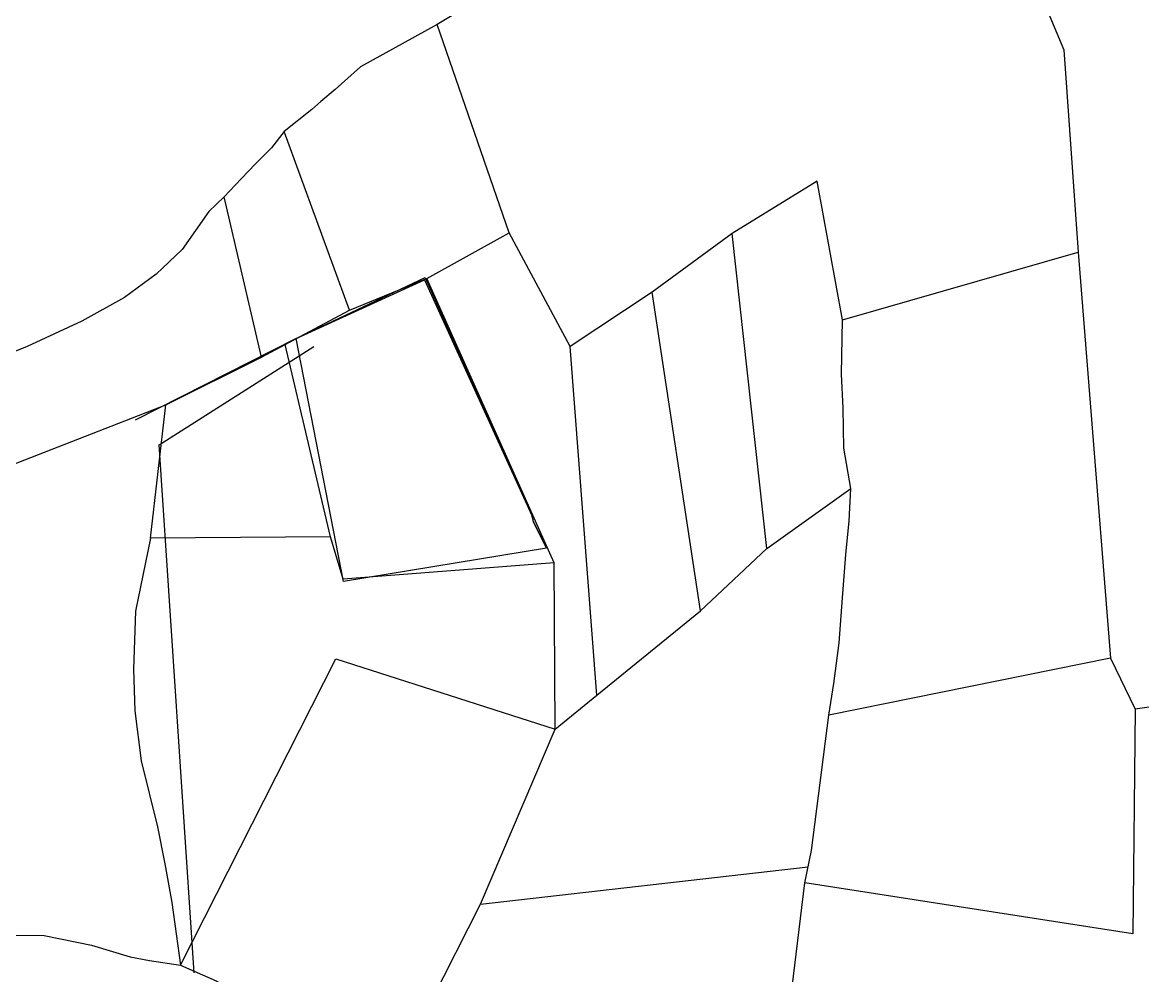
# Model space of a CAD drawing. Header units: millimetres. Extents: x 603916 to 1211550, y 1309898 to 2622648.
# Drawn here: x 605127.73 to 605141.85, y 1310811.97 to 1310823.98 of the extents above; entities that cross this region are included whole.
import ezdxf

# ---------------------------------------------------------------- set-up
doc = ezdxf.new("R2010")
doc.units = ezdxf.units.MM
doc.layers.add('2', color=1, linetype='Continuous')

msp = doc.modelspace()

# ---------------------------------------------------------------- linework, layer by layer
at = {"layer": '2', "color": 1, "linetype": 'Continuous'}
for p, q in [((605133.866, 1310821.33), (605132.957, 1310823.954)), ((605131.851, 1310820.357), (605131.027, 1310822.606)), ((605130.743, 1310819.765), (605130.273, 1310821.783)), ((605132.825, 1310820.753), (605133.866, 1310821.33)), ((605134.633, 1310819.899), (605133.866, 1310821.33)), ((605136.675, 1310821.323), (605135.666, 1310820.581)), ((605137.112, 1310817.352), (605136.675, 1310821.323)), ((605138.064, 1310820.234), (605141.034, 1310821.085)), ((605141.034, 1310821.085), (605141.439, 1310815.971)), ((605131.851, 1310820.357), (605132.825, 1310820.753)), ((605134.432, 1310817.171), (605132.825, 1310820.753)), ((605135.666, 1310820.581), (605134.633, 1310819.899)), ((605136.275, 1310816.566), (605135.666, 1310820.581)), ((605131.043, 1310819.924), (605131.851, 1310820.357)), ((605130.743, 1310819.765), (605131.043, 1310819.924)), ((605131.613, 1310817.501), (605131.043, 1310819.924)), ((605134.967, 1310815.506), (605134.633, 1310819.899)), ((605129.537, 1310819.164), (605130.743, 1310819.765)), ((605126.082, 1310817.815), (605129.537, 1310819.164)), ((605129.344, 1310817.481), (605129.537, 1310819.164)), ((605137.112, 1310817.352), (605138.167, 1310818.109)), ((605131.613, 1310817.501), (605129.344, 1310817.481)), ((605131.774, 1310816.968), (605131.613, 1310817.501)), ((605136.275, 1310816.566), (605137.112, 1310817.352)), ((605134.432, 1310817.171), (605131.774, 1310816.968)), ((605134.444, 1310815.075), (605134.432, 1310817.171)), ((605134.967, 1310815.506), (605136.275, 1310816.566)), ((605141.439, 1310815.971), (605137.891, 1310815.253)), ((605141.439, 1310815.971), (605141.751, 1310815.327)), ((605134.444, 1310815.075), (605134.967, 1310815.506)), ((605142.479, 1310815.436), (605141.751, 1310815.327)), ((605137.675, 1310813.546), (605137.891, 1310815.253)), ((605133.503, 1310812.869), (605134.444, 1310815.075)), ((605137.588, 1310813.14), (605137.675, 1310813.546)), ((605133.503, 1310812.869), (605137.631, 1310813.343)), ((605137.108, 1310809.148), (605137.588, 1310813.14)), ((605132.337, 1310810.579), (605133.503, 1310812.869))]:
    msp.add_line(p, q, dxfattribs=at)
for points in [[(605137.576, 1310826.572), (605136.925, 1310826.192), (605136.258, 1310825.813), (605135.27, 1310825.282), (605134.514, 1310824.849), (605133.817, 1310824.477), (605132.957, 1310823.954)], [(605140.304, 1310825.025), (605140.556, 1310824.35), (605140.853, 1310823.638), (605141.034, 1310821.085)], [(605132.957, 1310823.954), (605131.991, 1310823.423), (605131.67, 1310823.135), (605131.49, 1310822.984), (605131.378, 1310822.886), (605131.027, 1310822.606)], [(605131.027, 1310822.606), (605130.87, 1310822.402), (605130.669, 1310822.198), (605130.489, 1310822.009), (605130.273, 1310821.783)], [(605138.064, 1310820.234), (605137.746, 1310821.983), (605136.675, 1310821.323)], [(605130.273, 1310821.783), (605130.079, 1310821.601), (605129.744, 1310821.119), (605129.415, 1310820.809), (605129.019, 1310820.514), (605128.479, 1310820.218), (605127.79, 1310819.898), (605127.206, 1310819.662), (605126.696, 1310819.471), (605126.306, 1310819.334), (605125.909, 1310819.227), (605125.631, 1310819.157)], [(605131.18, 1310819.998), (605132.806, 1310820.766)], [(605132.806, 1310820.766), (605134.146, 1310817.777)], [(605138.167, 1310818.109), (605138.081, 1310818.619), (605138.071, 1310819.122), (605138.053, 1310819.55), (605138.064, 1310820.234)], [(605131.18, 1310819.998), (605129.15, 1310818.968)], [(605129.896, 1310812.006), (605129.452, 1310818.658), (605131.403, 1310819.899)], [(605137.891, 1310815.253), (605137.956, 1310815.651), (605138.02, 1310816.162), (605138.062, 1310816.733), (605138.104, 1310817.275), (605138.147, 1310817.703), (605138.167, 1310818.109)], [(605134.146, 1310817.777), (605134.164, 1310817.707)], [(605134.164, 1310817.707), (605134.326, 1310817.372)], [(605129.344, 1310817.481), (605129.155, 1310816.563), (605129.129, 1310815.834), (605129.147, 1310815.308), (605129.226, 1310814.678), (605129.433, 1310813.845), (605129.526, 1310813.38), (605129.612, 1310812.892), (605129.722, 1310812.104)], [(605129.722, 1310812.104), (605131.682, 1310815.961), (605134.444, 1310815.075)], [(605141.751, 1310815.327), (605141.723, 1310812.495), (605137.588, 1310813.14)], [(605127.091, 1310812.39), (605127.496, 1310812.482), (605128.007, 1310812.477), (605128.601, 1310812.353), (605129.09, 1310812.206), (605129.331, 1310812.162), (605129.722, 1310812.104)], [(605129.722, 1310812.104), (605130.174, 1310811.904), (605130.686, 1310811.583), (605131.289, 1310811.256), (605131.673, 1310811.033), (605131.945, 1310810.869), (605132.337, 1310810.579)]]:
    msp.add_lwpolyline(points, dxfattribs=at)
msp.add_lwpolyline([(605131.18, 1310819.998), (605132.797, 1310820.74), (605134.154, 1310817.759), (605134.168, 1310817.688), (605134.335, 1310817.355), (605131.776, 1310816.936)], close=True, dxfattribs=at)

doc.saveas('drawing.dxf')
